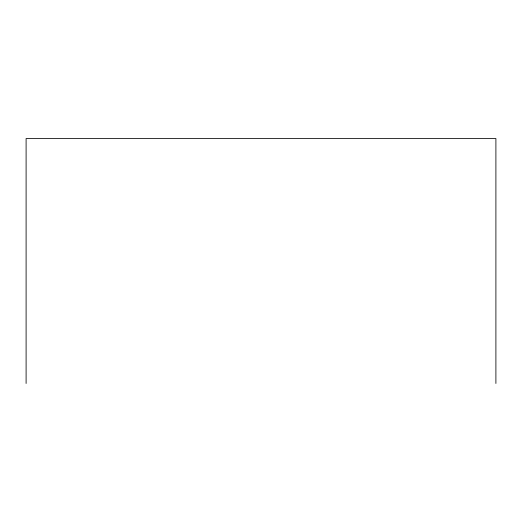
<?xml version="1.0" encoding="UTF-8"?>
<svg xmlns="http://www.w3.org/2000/svg" width="522" height="522" viewBox="0 0 522 522"><rect width="100%" height="100%" fill="white"/><g stroke="black" fill="none" stroke-linecap="round" stroke-linejoin="round"><path stroke-width="0.78" d="M495.9 383.468L495.9 138.532L26.1 138.532L26.1 383.468"/></g></svg>
